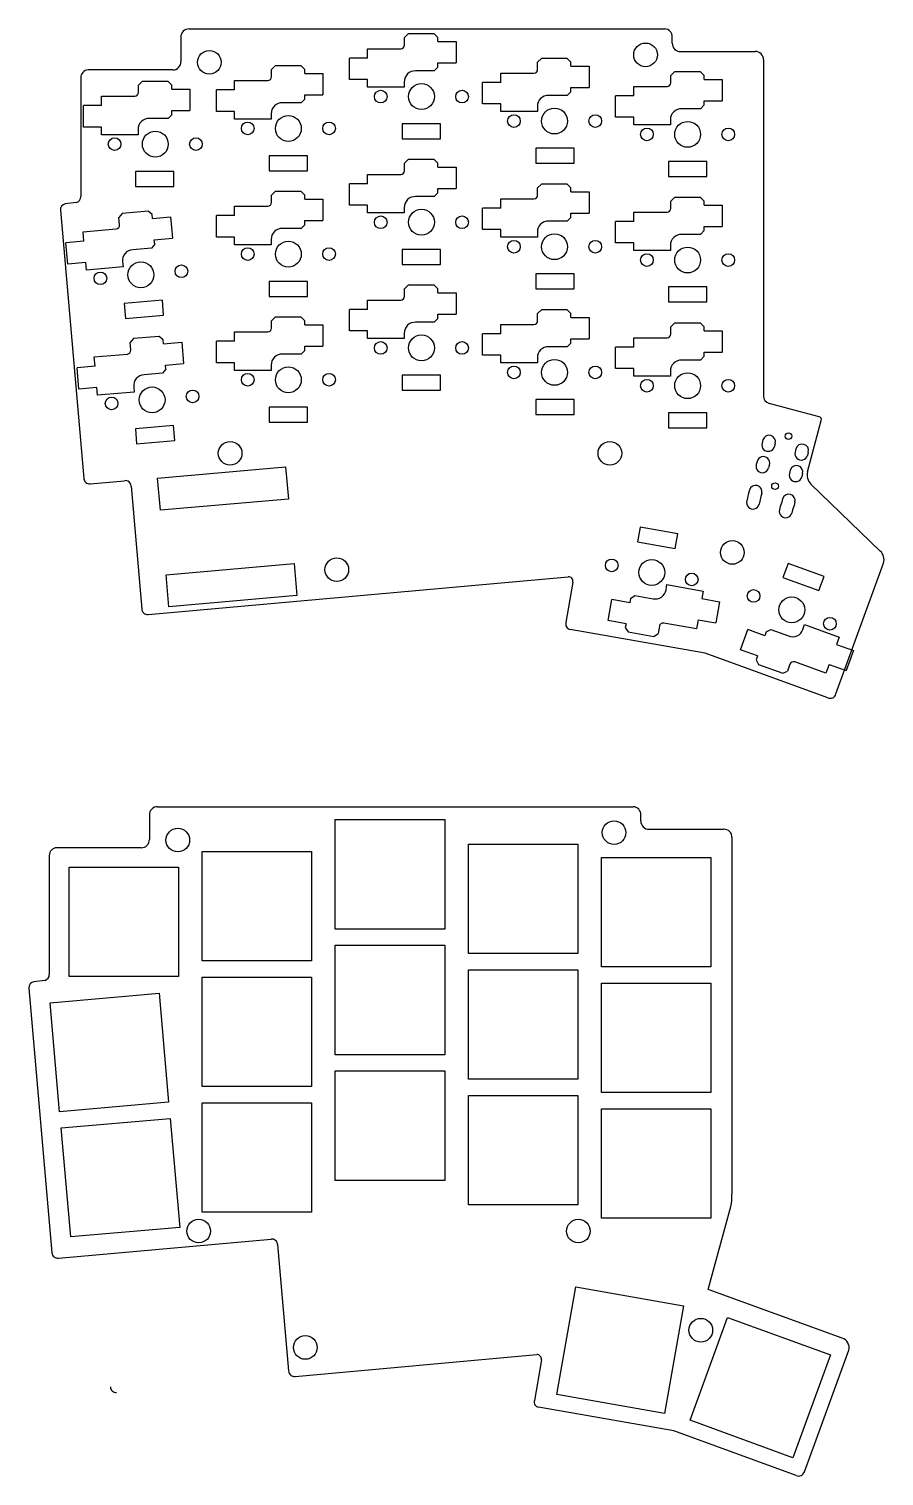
# Model space of a CAD drawing. Extents: x 63 to 301, y -345 to -35.
# Drawn here: x 63.4 to 179.1, y -230.5 to -34.7 of the extents above; entities that cross this region are included whole.
import ezdxf

# ---------------------------------------------------------------- set-up
doc = ezdxf.new("R2010")
doc.units = 0
doc.layers.add('BLACK', color=7, linetype='CONTINUOUS')

msp = doc.modelspace()

# ---------------------------------------------------------------- linework, layer by layer
at = {"layer": 'BLACK', "linetype": 'CONTINUOUS'}
for p, q in [((85.0584, -34.7267), (149.393, -34.7267)), ((83.9537, -35.8487), (83.9537, -39.1467)), ((114.708, -35.3967), (114.208, -35.8967)), ((114.208, -36.8967), (114.208, -35.8967)), ((118.216, -35.3967), (114.708, -35.3967)), ((118.716, -35.8967), (118.216, -35.3967)), ((118.716, -36.4339), (118.716, -35.8967)), ((118.716, -36.4339), (121.165, -36.4339)), ((121.165, -36.4339), (121.165, -39.3295)), ((150.421, -36.6575), (150.421, -35.8102)), ((106.759, -41.5647), (106.759, -38.6691)), ((109.208, -38.6691), (106.759, -38.6691)), ((109.208, -37.3967), (113.708, -37.3967)), ((109.208, -38.6691), (109.208, -37.3967)), ((132.708, -38.7069), (132.208, -39.2069)), ((136.216, -38.7069), (132.708, -38.7069)), ((136.716, -39.2069), (136.216, -38.7069)), ((151.526, -37.7806), (161.633, -37.7806)), ((162.753, -38.9003), (162.753, -84.3587)), ((82.849, -40.2698), (71.4145, -40.2698)), ((96.7087, -39.7075), (96.2087, -40.2075)), ((96.2087, -41.2075), (96.2087, -40.2075)), ((100.217, -39.7075), (96.7087, -39.7075)), ((100.717, -40.2075), (100.217, -39.7075)), ((100.717, -40.7447), (100.717, -40.2075)), ((100.717, -40.7447), (103.165, -40.7447)), ((103.165, -40.7447), (103.165, -43.6403)), ((118.216, -40.4047), (115.7, -40.4047)), ((118.716, -39.9047), (118.216, -40.4047)), ((118.716, -39.3295), (121.165, -39.3295)), ((118.716, -39.9047), (118.716, -39.3295)), ((127.208, -40.7069), (131.708, -40.7069)), ((127.208, -41.9793), (127.208, -40.7069)), ((132.208, -40.2069), (132.208, -39.2069)), ((136.716, -39.7441), (136.716, -39.2069)), ((136.716, -39.7441), (139.165, -39.7441)), ((139.165, -39.7441), (139.165, -42.6397)), ((150.708, -40.5065), (150.208, -41.0065)), ((150.208, -42.0065), (150.208, -41.0065)), ((154.216, -40.5065), (150.708, -40.5065)), ((154.716, -41.0065), (154.216, -40.5065)), ((154.716, -41.5437), (154.716, -41.0065)), ((70.4143, -41.3311), (70.4143, -57.4039)), ((78.7085, -41.8308), (78.2085, -42.3308)), ((78.2085, -43.3308), (78.2085, -42.3308)), ((82.2165, -41.8308), (78.7085, -41.8308)), ((82.7165, -42.3308), (82.2165, -41.8308)), ((82.7165, -42.868), (82.7165, -42.3308)), ((82.7165, -42.868), (85.1653, -42.868)), ((85.1653, -42.868), (85.1653, -45.7636)), ((88.7599, -45.8755), (88.7599, -42.9799)), ((91.2087, -42.9799), (88.7599, -42.9799)), ((91.2087, -41.7075), (95.7087, -41.7075)), ((91.2087, -42.9799), (91.2087, -41.7075)), ((109.208, -41.5647), (106.759, -41.5647)), ((109.208, -42.6047), (109.208, -41.5647)), ((114.176, -42.6047), (109.208, -42.6047)), ((114.176, -41.9047), (114.176, -42.6047)), ((124.759, -44.8749), (124.759, -41.9793)), ((127.208, -41.9793), (124.759, -41.9793)), ((136.716, -42.6397), (139.165, -42.6397)), ((136.716, -43.2149), (136.716, -42.6397)), ((145.208, -42.5065), (149.708, -42.5065)), ((145.208, -43.7789), (145.208, -42.5065)), ((154.716, -41.5437), (157.165, -41.5437)), ((157.165, -41.5437), (157.165, -44.4393)), ((73.2085, -43.8308), (77.7085, -43.8308)), ((73.2085, -45.1032), (73.2085, -43.8308)), ((100.217, -44.7155), (97.7007, -44.7155)), ((100.717, -44.2155), (100.217, -44.7155)), ((100.717, -43.6403), (103.165, -43.6403)), ((100.717, -44.2155), (100.717, -43.6403)), ((127.208, -44.8749), (124.759, -44.8749)), ((127.208, -45.9149), (127.208, -44.8749)), ((136.216, -43.7149), (133.7, -43.7149)), ((136.716, -43.2149), (136.216, -43.7149)), ((142.759, -46.6745), (142.759, -43.7789)), ((145.208, -43.7789), (142.759, -43.7789)), ((154.716, -45.0145), (154.216, -45.5145)), ((154.716, -44.4393), (157.165, -44.4393)), ((154.716, -45.0145), (154.716, -44.4393)), ((70.7597, -47.9988), (70.7597, -45.1032)), ((73.2085, -45.1032), (70.7597, -45.1032)), ((82.2165, -46.8388), (79.7005, -46.8388)), ((82.7165, -46.3388), (82.2165, -46.8388)), ((82.7165, -45.7636), (85.1653, -45.7636)), ((82.7165, -46.3388), (82.7165, -45.7636)), ((91.2087, -45.8755), (88.7599, -45.8755)), ((91.2087, -46.9155), (91.2087, -45.8755)), ((96.1767, -46.9155), (91.2087, -46.9155)), ((96.1767, -46.2155), (96.1767, -46.9155)), ((132.176, -45.9149), (127.208, -45.9149)), ((132.176, -45.2149), (132.176, -45.9149)), ((145.208, -46.6745), (142.759, -46.6745)), ((145.208, -47.7145), (145.208, -46.6745)), ((154.216, -45.5145), (151.7, -45.5145)), ((73.2085, -47.9988), (70.7597, -47.9988)), ((73.2085, -49.0388), (73.2085, -47.9988)), ((78.1765, -48.3388), (78.1765, -49.0388)), ((119.084, -47.5605), (113.902, -47.5605)), ((113.902, -47.5605), (113.902, -49.5925)), ((119.084, -49.5925), (119.084, -47.5605)), ((150.176, -47.7145), (145.208, -47.7145)), ((150.176, -47.0145), (150.176, -47.7145)), ((78.1765, -49.0388), (73.2085, -49.0388)), ((113.902, -49.5925), (119.084, -49.5925)), ((137.161, -50.8707), (131.979, -50.8707)), ((131.979, -50.8707), (131.979, -52.9027)), ((137.161, -52.9027), (137.161, -50.8707)), ((101.061, -51.8713), (95.8791, -51.8713)), ((95.8791, -51.8713), (95.8791, -53.9033)), ((101.061, -53.9033), (101.061, -51.8713)), ((114.708, -52.3967), (114.208, -52.8967)), ((118.216, -52.3967), (114.708, -52.3967)), ((118.716, -52.8967), (118.216, -52.3967)), ((155.084, -52.6703), (149.902, -52.6703)), ((149.902, -52.6703), (149.902, -54.7023)), ((155.084, -54.7023), (155.084, -52.6703)), ((83.0107, -53.9946), (77.8291, -53.9946)), ((77.8291, -53.9946), (77.8291, -56.0266)), ((83.0107, -56.0266), (83.0107, -53.9946)), ((95.8791, -53.9033), (101.061, -53.9033)), ((109.208, -54.3967), (113.708, -54.3967)), ((109.208, -55.6691), (109.208, -54.3967)), ((114.208, -53.8967), (114.208, -52.8967)), ((118.716, -53.4339), (118.716, -52.8967)), ((118.716, -53.4339), (121.165, -53.4339)), ((121.165, -53.4339), (121.165, -56.3295)), ((131.979, -52.9027), (137.161, -52.9027)), ((149.902, -54.7023), (155.084, -54.7023)), ((77.8291, -56.0266), (83.0107, -56.0266)), ((96.7087, -56.7071), (96.2087, -57.2071)), ((100.217, -56.7071), (96.7087, -56.7071)), ((100.717, -57.2071), (100.217, -56.7071)), ((106.759, -58.5647), (106.759, -55.6691)), ((109.208, -55.6691), (106.759, -55.6691)), ((118.716, -56.3295), (121.165, -56.3295)), ((118.716, -56.9047), (118.716, -56.3295)), ((132.708, -55.7069), (132.208, -56.2069)), ((132.208, -57.2069), (132.208, -56.2069)), ((136.216, -55.7069), (132.708, -55.7069)), ((136.716, -56.2069), (136.216, -55.7069)), ((136.716, -56.7441), (136.716, -56.2069)), ((136.716, -56.7441), (139.165, -56.7441)), ((139.165, -56.7441), (139.165, -59.6397)), ((69.7889, -58.2167), (68.3157, -58.4075)), ((91.2087, -58.7071), (95.7087, -58.7071)), ((91.2087, -59.9795), (91.2087, -58.7071)), ((96.2087, -58.2071), (96.2087, -57.2071)), ((100.717, -57.7443), (100.717, -57.2071)), ((100.717, -57.7443), (103.165, -57.7443)), ((103.165, -57.7443), (103.165, -60.6399)), ((109.208, -58.5647), (106.759, -58.5647)), ((109.208, -59.6047), (109.208, -58.5647)), ((118.216, -57.4047), (115.7, -57.4047)), ((118.716, -56.9047), (118.216, -57.4047)), ((127.208, -57.7069), (131.708, -57.7069)), ((127.208, -58.9793), (127.208, -57.7069)), ((150.708, -57.5063), (150.208, -58.0063)), ((150.208, -59.0063), (150.208, -58.0063)), ((154.216, -57.5063), (150.708, -57.5063)), ((154.716, -58.0063), (154.216, -57.5063)), ((154.716, -58.5435), (154.716, -58.0063)), ((154.716, -58.5435), (157.165, -58.5435)), ((157.165, -58.5435), (157.165, -61.4391)), ((67.6683, -59.2545), (70.8215, -95.5209)), ((76.0265, -59.6926), (75.572, -60.2343)), ((75.6592, -61.2305), (75.572, -60.2343)), ((79.5212, -59.3869), (76.0265, -59.6926)), ((80.0628, -59.8414), (79.5212, -59.3869)), ((80.1097, -60.3766), (80.0628, -59.8414)), ((80.1097, -60.3766), (82.5491, -60.1631)), ((82.5491, -60.1631), (82.8015, -63.0477)), ((88.7599, -62.8751), (88.7599, -59.9795)), ((91.2087, -59.9795), (88.7599, -59.9795)), ((100.717, -60.6399), (103.165, -60.6399)), ((100.717, -61.2151), (100.717, -60.6399)), ((114.176, -59.6047), (109.208, -59.6047)), ((114.176, -58.9047), (114.176, -59.6047)), ((124.759, -61.8749), (124.759, -58.9793)), ((127.208, -58.9793), (124.759, -58.9793)), ((136.716, -60.2149), (136.216, -60.7149)), ((136.716, -59.6397), (139.165, -59.6397)), ((136.716, -60.2149), (136.716, -59.6397)), ((145.208, -59.5063), (149.708, -59.5063)), ((145.208, -60.7787), (145.208, -59.5063)), ((70.7218, -62.1644), (75.2046, -61.7722)), ((70.8327, -63.4319), (70.7218, -62.1644)), ((100.217, -61.7151), (97.7007, -61.7151)), ((100.717, -61.2151), (100.217, -61.7151)), ((127.208, -61.8749), (124.759, -61.8749)), ((127.208, -62.9149), (127.208, -61.8749)), ((132.176, -62.2149), (132.176, -62.9149)), ((136.216, -60.7149), (133.7, -60.7149)), ((142.759, -63.6743), (142.759, -60.7787)), ((145.208, -60.7787), (142.759, -60.7787)), ((154.216, -62.5143), (151.7, -62.5143)), ((154.716, -62.0143), (154.216, -62.5143)), ((154.716, -61.4391), (157.165, -61.4391)), ((154.716, -62.0143), (154.716, -61.4391)), ((70.8327, -63.4319), (68.3932, -63.6454)), ((68.6455, -66.5299), (68.3932, -63.6454)), ((79.9576, -64.3758), (77.4512, -64.5951)), ((80.4122, -63.8342), (79.9576, -64.3758)), ((80.362, -63.2612), (82.8015, -63.0477)), ((80.4122, -63.8342), (80.362, -63.2612)), ((91.2087, -62.8751), (88.7599, -62.8751)), ((91.2087, -63.9151), (91.2087, -62.8751)), ((96.1767, -63.9151), (91.2087, -63.9151)), ((96.1767, -63.2151), (96.1767, -63.9151)), ((119.084, -64.5605), (113.902, -64.5605)), ((113.902, -64.5605), (113.902, -66.5925)), ((119.084, -66.5925), (119.084, -64.5605)), ((132.176, -62.9149), (127.208, -62.9149)), ((145.208, -63.6743), (142.759, -63.6743)), ((145.208, -64.7143), (145.208, -63.6743)), ((150.176, -64.0143), (150.176, -64.7143)), ((71.085, -66.3165), (68.6455, -66.5299)), ((71.1757, -67.3526), (71.085, -66.3165)), ((76.0638, -66.2222), (76.1248, -66.9196)), ((150.176, -64.7143), (145.208, -64.7143)), ((76.1248, -66.9196), (71.1757, -67.3526)), ((113.902, -66.5925), (119.084, -66.5925)), ((137.161, -67.8707), (131.979, -67.8707)), ((131.979, -67.8707), (131.979, -69.9027)), ((137.161, -69.9027), (137.161, -67.8707)), ((101.061, -68.8709), (95.8791, -68.8709)), ((95.8791, -68.8709), (95.8791, -70.9029)), ((101.061, -70.9029), (101.061, -68.8709)), ((114.708, -69.3969), (114.208, -69.8969)), ((114.208, -70.8969), (114.208, -69.8969)), ((118.216, -69.3969), (114.708, -69.3969)), ((118.716, -69.8969), (118.216, -69.3969)), ((118.716, -70.4341), (118.716, -69.8969)), ((118.716, -70.4341), (121.165, -70.4341)), ((121.165, -70.4341), (121.165, -73.3297)), ((131.979, -69.9027), (137.161, -69.9027)), ((155.084, -69.6267), (149.902, -69.6267)), ((149.902, -69.6267), (149.902, -71.6587)), ((155.084, -71.6587), (155.084, -69.6267)), ((81.4458, -71.4137), (76.2839, -71.8653)), ((76.2839, -71.8653), (76.461, -73.8896)), ((81.6229, -73.438), (81.4458, -71.4137)), ((95.8791, -70.9029), (101.061, -70.9029)), ((109.208, -71.3969), (113.708, -71.3969)), ((109.208, -72.6693), (109.208, -71.3969)), ((149.902, -71.6587), (155.084, -71.6587)), ((76.461, -73.8896), (81.6229, -73.438)), ((96.7087, -73.7067), (96.2087, -74.2067)), ((96.2087, -75.2067), (96.2087, -74.2067)), ((100.217, -73.7067), (96.7087, -73.7067)), ((100.717, -74.2067), (100.217, -73.7067)), ((100.717, -74.7439), (100.717, -74.2067)), ((106.759, -75.5649), (106.759, -72.6693)), ((109.208, -72.6693), (106.759, -72.6693)), ((118.716, -73.9049), (118.216, -74.4049)), ((118.716, -73.3297), (121.165, -73.3297)), ((118.716, -73.9049), (118.716, -73.3297)), ((132.708, -72.7073), (132.208, -73.2073)), ((132.208, -74.2073), (132.208, -73.2073)), ((136.216, -72.7073), (132.708, -72.7073)), ((136.716, -73.2073), (136.216, -72.7073)), ((136.716, -73.7445), (136.716, -73.2073)), ((136.716, -73.7445), (139.165, -73.7445)), ((139.165, -73.7445), (139.165, -76.6401)), ((81.0349, -76.3146), (77.5403, -76.6203)), ((81.5766, -76.7691), (81.0349, -76.3146)), ((91.2087, -75.7067), (95.7087, -75.7067)), ((91.2087, -76.9791), (91.2087, -75.7067)), ((100.717, -74.7439), (103.165, -74.7439)), ((103.165, -74.7439), (103.165, -77.6395)), ((109.208, -75.5649), (106.759, -75.5649)), ((109.208, -76.6049), (109.208, -75.5649)), ((114.176, -75.9049), (114.176, -76.6049)), ((118.216, -74.4049), (115.7, -74.4049)), ((124.759, -78.8753), (124.759, -75.9797)), ((127.208, -75.9797), (124.759, -75.9797)), ((127.208, -74.7073), (131.708, -74.7073)), ((127.208, -75.9797), (127.208, -74.7073)), ((150.708, -74.5063), (150.208, -75.0063)), ((150.208, -76.0063), (150.208, -75.0063)), ((154.216, -74.5063), (150.708, -74.5063)), ((154.716, -75.0063), (154.216, -74.5063)), ((154.716, -75.5435), (154.716, -75.0063)), ((154.716, -75.5435), (157.165, -75.5435)), ((157.165, -75.5435), (157.165, -78.4391)), ((77.5403, -76.6203), (77.0857, -77.162)), ((77.1729, -78.1582), (77.0857, -77.162)), ((81.6234, -77.3043), (81.5766, -76.7691)), ((81.6234, -77.3043), (84.0629, -77.0908)), ((84.0629, -77.0908), (84.3153, -79.9754)), ((88.7599, -79.8747), (88.7599, -76.9791)), ((91.2087, -76.9791), (88.7599, -76.9791)), ((100.717, -78.2147), (100.217, -78.7147)), ((100.717, -77.6395), (103.165, -77.6395)), ((100.717, -78.2147), (100.717, -77.6395)), ((114.176, -76.6049), (109.208, -76.6049)), ((136.216, -77.7153), (133.7, -77.7153)), ((136.716, -77.2153), (136.216, -77.7153)), ((136.716, -76.6401), (139.165, -76.6401)), ((136.716, -77.2153), (136.716, -76.6401)), ((142.759, -80.6743), (142.759, -77.7787)), ((145.208, -77.7787), (142.759, -77.7787)), ((145.208, -76.5063), (149.708, -76.5063)), ((145.208, -77.7787), (145.208, -76.5063)), ((72.2355, -79.0921), (76.7184, -78.6999)), ((72.3464, -80.3596), (72.2355, -79.0921)), ((81.8758, -80.1888), (84.3153, -79.9754)), ((81.9259, -80.7619), (81.8758, -80.1888)), ((91.2087, -79.8747), (88.7599, -79.8747)), ((91.2087, -80.9147), (91.2087, -79.8747)), ((96.1767, -80.2147), (96.1767, -80.9147)), ((100.217, -78.7147), (97.7007, -78.7147)), ((127.208, -78.8753), (124.759, -78.8753)), ((127.208, -79.9153), (127.208, -78.8753)), ((132.176, -79.9153), (127.208, -79.9153)), ((132.176, -79.2153), (132.176, -79.9153)), ((154.216, -79.5143), (151.7, -79.5143)), ((154.716, -79.0143), (154.216, -79.5143)), ((154.716, -78.4391), (157.165, -78.4391)), ((154.716, -79.0143), (154.716, -78.4391)), ((72.3464, -80.3596), (69.9069, -80.5731)), ((70.1593, -83.4576), (69.9069, -80.5731)), ((81.4714, -81.3035), (78.965, -81.5228)), ((81.9259, -80.7619), (81.4714, -81.3035)), ((96.1767, -80.9147), (91.2087, -80.9147)), ((119.084, -81.5607), (113.902, -81.5607)), ((113.902, -81.5607), (113.902, -83.5927)), ((119.084, -83.5927), (119.084, -81.5607)), ((145.208, -80.6743), (142.759, -80.6743)), ((145.208, -81.7143), (145.208, -80.6743)), ((150.176, -81.7143), (145.208, -81.7143)), ((150.176, -81.0143), (150.176, -81.7143)), ((72.5988, -83.2442), (70.1593, -83.4576)), ((72.6894, -84.2803), (72.5988, -83.2442)), ((77.6385, -83.8473), (72.6894, -84.2803)), ((77.5775, -83.1499), (77.6385, -83.8473)), ((113.902, -83.5927), (119.084, -83.5927)), ((101.061, -85.8705), (95.8791, -85.8705)), ((95.8791, -85.8705), (95.8791, -87.9025)), ((101.061, -87.9025), (101.061, -85.8705)), ((137.161, -84.8711), (131.979, -84.8711)), ((131.979, -84.8711), (131.979, -86.9031)), ((137.161, -86.9031), (137.161, -84.8711)), ((170.285, -87.1794), (163.515, -85.3747)), ((95.8791, -87.9025), (101.061, -87.9025)), ((131.979, -86.9031), (137.161, -86.9031)), ((155.084, -86.6701), (149.902, -86.6701)), ((149.902, -86.6701), (149.902, -88.7021)), ((155.084, -88.7021), (155.084, -86.6701)), ((168.697, -94.6203), (170.565, -87.6874)), ((82.9576, -88.3555), (77.7957, -88.8071)), ((77.7957, -88.8071), (77.9728, -90.8314)), ((83.1347, -90.3798), (82.9576, -88.3555)), ((149.902, -88.7021), (155.084, -88.7021)), ((77.9728, -90.8314), (83.1347, -90.3798)), ((162.672, -90.3316), (162.553, -90.7732)), ((164.34, -90.7786), (164.222, -91.2203)), ((167.15, -91.5316), (167.032, -91.9733)), ((168.819, -91.9787), (168.7, -92.4203)), ((161.896, -93.2267), (161.778, -93.6683)), ((163.564, -93.6737), (163.446, -94.1153)), ((71.6685, -96.2459), (76.3441, -95.8371)), ((80.813, -95.4953), (98.1205, -93.9811)), ((81.1938, -99.8475), (80.813, -95.4953)), ((98.1205, -93.9811), (98.5012, -98.3333)), ((166.375, -94.4267), (166.256, -94.8683)), ((168.043, -94.8737), (167.925, -95.3154)), ((77.2142, -96.5769), (78.6704, -113.211)), ((160.739, -97.5447), (160.613, -98.1421)), ((160.857, -97.1031), (160.739, -97.5447)), ((162.526, -97.5502), (162.407, -97.9918)), ((169.154, -96.2967), (178.543, -105.351)), ((98.5012, -98.3333), (81.1938, -99.8475)), ((160.613, -98.1421), (160.494, -98.5837)), ((162.281, -98.5891), (162.163, -99.0307)), ((162.407, -97.9918), (162.281, -98.5891)), ((165.031, -99.326), (164.913, -99.7676)), ((165.221, -98.7456), (165.031, -99.326)), ((165.339, -98.304), (165.221, -98.7456)), ((166.699, -99.773), (166.581, -100.215)), ((166.889, -99.1926), (166.699, -99.773)), ((167.007, -98.751), (166.889, -99.1926)), ((146.066, -102.12), (145.713, -104.121)), ((151.169, -103.019), (146.066, -102.12)), ((150.816, -105.02), (151.169, -103.019)), ((145.713, -104.121), (150.816, -105.02)), ((81.9553, -108.552), (99.2628, -107.038)), ((99.2628, -107.038), (99.6435, -111.39)), ((166.077, -107.029), (165.383, -108.939)), ((170.947, -108.801), (166.077, -107.029)), ((172.557, -124.694), (179.001, -107.002)), ((79.5107, -113.953), (136.337, -108.844)), ((82.3361, -112.904), (81.9553, -108.552)), ((136.984, -109.553), (136.032, -115.042)), ((165.383, -108.939), (170.252, -110.711)), ((170.252, -110.711), (170.947, -108.801)), ((99.6435, -111.39), (82.3361, -112.904)), ((144.761, -111.773), (145.34, -111.368)), ((145.34, -111.368), (147.818, -111.805)), ((149.579, -110.592), (149.7, -109.903)), ((149.7, -109.903), (154.593, -110.765)), ((154.593, -110.765), (154.412, -111.79)), ((141.746, -114.766), (142.249, -111.914)), ((144.661, -112.34), (142.249, -111.914)), ((144.761, -111.773), (144.661, -112.34)), ((154.412, -111.79), (156.824, -112.215)), ((156.824, -112.215), (156.321, -115.066)), ((144.158, -115.191), (141.746, -114.766)), ((144.158, -115.191), (144.065, -115.72)), ((153.689, -115.894), (149.257, -115.113)), ((153.91, -114.641), (153.689, -115.894)), ((153.91, -114.641), (156.321, -115.066)), ((168.079, -115.958), (168.318, -115.3)), ((168.318, -115.3), (172.987, -116.999)), ((154.879, -119.157), (136.591, -115.956)), ((144.065, -115.72), (144.47, -116.3)), ((144.47, -116.3), (147.925, -116.909)), ((147.925, -116.909), (148.504, -116.503)), ((148.678, -115.518), (148.504, -116.503)), ((159.64, -118.709), (160.631, -115.988)), ((162.932, -116.825), (160.631, -115.988)), ((163.129, -116.285), (162.932, -116.825)), ((163.129, -116.285), (163.769, -115.986)), ((163.769, -115.986), (166.134, -116.846)), ((172.987, -116.999), (172.631, -117.977)), ((171.44, -125.202), (154.879, -119.157)), ((161.942, -119.546), (159.64, -118.709)), ((172.631, -117.977), (174.932, -118.814)), ((174.932, -118.814), (173.942, -121.535)), ((161.942, -119.546), (161.758, -120.051)), ((161.758, -120.051), (162.057, -120.692)), ((162.057, -120.692), (165.353, -121.892)), ((166.336, -120.653), (165.994, -121.593)), ((171.205, -121.893), (166.977, -120.354)), ((171.641, -120.698), (171.205, -121.893)), ((171.641, -120.698), (173.942, -121.535)), ((165.353, -121.892), (165.994, -121.593)), ((80.7994, -139.943), (145.133, -139.943)), ((79.6947, -141.065), (79.6947, -144.363)), ((104.834, -141.692), (119.634, -141.692)), ((104.834, -156.492), (104.834, -141.692)), ((119.634, -141.692), (119.634, -156.492)), ((146.162, -141.874), (146.162, -141.027)), ((147.267, -142.997), (157.374, -142.997)), ((158.494, -144.117), (158.494, -192.369)), ((66.1552, -146.547), (66.1552, -162.62)), ((78.59, -145.486), (67.1555, -145.486)), ((86.8342, -146.003), (101.634, -146.003)), ((86.8342, -160.803), (86.8342, -146.003)), ((101.634, -146.003), (101.634, -160.803)), ((122.834, -145.003), (137.634, -145.003)), ((122.834, -159.803), (122.834, -145.003)), ((137.634, -145.003), (137.634, -159.803)), ((140.834, -146.802), (155.634, -146.802)), ((140.834, -161.602), (140.834, -146.802)), ((155.634, -146.802), (155.634, -161.602)), ((68.834, -148.127), (83.634, -148.127)), ((68.834, -162.927), (68.834, -148.127)), ((83.634, -148.127), (83.634, -162.927)), ((119.634, -156.492), (104.834, -156.492)), ((104.834, -158.692), (119.634, -158.692)), ((104.834, -173.492), (104.834, -158.692)), ((119.634, -158.692), (119.634, -173.492)), ((137.634, -159.803), (122.834, -159.803)), ((101.634, -160.803), (86.8342, -160.803)), ((122.834, -162.003), (137.634, -162.003)), ((122.834, -176.803), (122.834, -162.003)), ((137.634, -162.003), (137.634, -176.803)), ((155.634, -161.602), (140.834, -161.602)), ((65.5299, -163.433), (64.0567, -163.624)), ((83.634, -162.927), (68.834, -162.927)), ((86.8342, -163.003), (101.634, -163.003)), ((86.8342, -177.803), (86.8342, -163.003)), ((101.634, -163.003), (101.634, -177.803)), ((140.834, -163.802), (155.634, -163.802)), ((140.834, -178.602), (140.834, -163.802)), ((155.634, -163.802), (155.634, -178.602)), ((63.4092, -164.471), (66.5205, -200.294)), ((66.2675, -166.474), (81.0112, -165.184)), ((81.0112, -165.184), (82.3011, -179.927)), ((67.5574, -181.217), (66.2675, -166.474)), ((119.634, -173.492), (104.834, -173.492)), ((104.834, -175.693), (119.634, -175.693)), ((104.834, -190.493), (104.834, -175.693)), ((119.634, -175.693), (119.634, -190.493)), ((101.634, -177.803), (86.8342, -177.803)), ((137.634, -176.803), (122.834, -176.803)), ((82.3011, -179.927), (67.5574, -181.217)), ((86.8342, -180.002), (101.634, -180.002)), ((86.8342, -194.802), (86.8342, -180.002)), ((101.634, -180.002), (101.634, -194.802)), ((122.834, -179.003), (137.634, -179.003)), ((122.834, -193.803), (122.834, -179.003)), ((137.634, -179.003), (137.634, -193.803)), ((155.634, -178.602), (140.834, -178.602)), ((140.834, -180.802), (155.634, -180.802)), ((140.834, -195.602), (140.834, -180.802)), ((155.634, -180.802), (155.634, -195.602)), ((67.7813, -183.401), (82.5249, -182.112)), ((69.0712, -198.145), (67.7813, -183.401)), ((82.5249, -182.112), (83.8148, -196.855)), ((119.634, -190.493), (104.834, -190.493)), ((137.634, -193.803), (122.834, -193.803)), ((101.634, -194.802), (86.8342, -194.802)), ((155.634, -195.602), (140.834, -195.602)), ((155.293, -205.272), (158.341, -194.045)), ((83.8148, -196.855), (69.0712, -198.145)), ((67.3833, -201.003), (96.1557, -198.436)), ((97.0259, -199.176), (98.5224, -216.265)), ((134.808, -219.467), (137.378, -204.892)), ((137.378, -204.892), (151.953, -207.462)), ((173.378, -211.825), (155.293, -205.272)), ((151.953, -207.462), (149.383, -222.037)), ((152.833, -222.952), (157.894, -209.045)), ((157.894, -209.045), (171.802, -214.107)), ((99.4135, -217.007), (132.078, -214.061)), ((132.725, -214.77), (131.773, -220.258)), ((171.802, -214.107), (166.74, -228.014)), ((168.298, -229.91), (174.293, -213.451)), ((150.62, -224.373), (132.332, -221.173)), ((149.383, -222.037), (134.808, -219.467)), ((166.74, -228.014), (152.833, -222.952)), ((167.181, -230.418), (150.62, -224.373))]:
    msp.add_line(p, q, dxfattribs=at)
at = {"layer": 'BLACK'}
for centre, radius in [((146.802, -38.2323), 1.6), ((87.7975, -39.2387), 1.6), ((110.993, -43.8761), 0.855), ((116.493, -43.8761), 1.75), ((121.993, -43.8761), 0.855), ((98.4933, -48.1869), 1.75), ((128.993, -47.1863), 0.855), ((134.493, -47.1863), 1.75), ((139.993, -47.1863), 0.855), ((80.4931, -50.3102), 1.75), ((92.9933, -48.1869), 0.855), ((103.993, -48.1869), 0.855), ((146.993, -48.9859), 0.855), ((152.493, -48.9859), 1.75), ((157.993, -48.9859), 0.855), ((74.9931, -50.3102), 0.855), ((85.9931, -50.3102), 0.855), ((110.993, -60.8761), 0.855), ((116.493, -60.8761), 1.75), ((121.993, -60.8761), 0.855), ((134.493, -64.1863), 1.75), ((92.9933, -65.1865), 0.855), ((98.4933, -65.1865), 1.75), ((103.993, -65.1865), 0.855), ((128.993, -64.1863), 0.855), ((139.993, -64.1863), 0.855), ((152.493, -65.9857), 1.75), ((78.5434, -67.9842), 1.75), ((146.993, -65.9857), 0.855), ((157.993, -65.9857), 0.855), ((73.0643, -68.4636), 0.855), ((84.0224, -67.5049), 0.855), ((116.493, -77.8763), 1.75), ((110.993, -77.8763), 0.855), ((121.993, -77.8763), 0.855), ((134.493, -81.1867), 1.75), ((92.9933, -82.1861), 0.855), ((98.4933, -82.1861), 1.75), ((103.993, -82.1861), 0.855), ((128.993, -81.1867), 0.855), ((139.993, -81.1867), 0.855), ((146.993, -82.9857), 0.855), ((152.493, -82.9857), 1.75), ((157.993, -82.9857), 0.855), ((80.0571, -84.9119), 1.75), ((85.5362, -84.4326), 0.855), ((74.578, -85.3913), 0.855), ((166.125, -89.8103), 0.45), ((90.6169, -92.1311), 1.6), ((141.976, -92.1311), 1.6), ((164.313, -96.5718), 0.45), ((158.537, -105.542), 1.6), ((105.044, -107.879), 1.6), ((142.223, -107.293), 0.855), ((147.64, -108.248), 1.75), ((153.056, -109.203), 0.855), ((161.408, -111.432), 0.855), ((166.576, -113.313), 1.75), ((171.745, -115.194), 0.855), ((83.5385, -144.455), 1.6), ((142.543, -143.449), 1.6), ((86.3579, -197.347), 1.6), ((137.717, -197.347), 1.6), ((154.277, -210.759), 1.6), ((100.785, -213.095), 1.6)]:
    msp.add_circle(centre, radius, dxfattribs=at)
for centre, radius, start, end in [((85.0328, -35.8063), 1.0799, -271.359, -177.751), ((149.38, -35.7693), 1.0427, -2.24889, 89.2832), ((113.708, -36.8967), 0.5, -89.9999, -0.000115), ((151.501, -36.7), 1.0809, -182.255, -88.6935), ((82.8737, -39.1892), 1.0809, -91.3079, 2.25475), ((161.661, -38.8725), 1.0923, -1.45721, 91.468), ((71.4666, -41.3209), 1.0524, -267.165, -179.446), ((115.619, -41.8463), 1.4439, -273.227, -177.683), ((131.708, -40.2069), 0.5, -89.9999, -0.000115), ((95.7087, -41.2075), 0.5, -89.9999, -0.000115), ((149.708, -42.0065), 0.5, -89.9999, -0.000115), ((77.7085, -43.3308), 0.5, -89.9999, -0.000115), ((97.6194, -46.1571), 1.4439, -273.227, -177.683), ((133.619, -45.1565), 1.4439, -273.227, -177.683), ((79.6192, -48.2804), 1.4439, -273.227, -177.683), ((151.619, -46.9561), 1.4439, -273.227, -177.683), ((113.708, -53.8967), 0.5, -89.9999, -0.000115), ((68.4238, -59.1611), 0.7613, -261.84, -172.952), ((69.6157, -57.4365), 0.7992, -77.4813, 2.33423), ((95.7087, -58.2071), 0.5, -89.9999, -0.000115), ((115.619, -58.8463), 1.4439, -273.227, -177.683), ((131.708, -57.2069), 0.5, -89.9999, -0.000115), ((149.708, -59.0063), 0.5, -89.9999, -0.000115), ((75.1611, -61.2741), 0.5, -84.9999, 4.99988), ((97.6194, -63.1567), 1.4439, -273.227, -177.683), ((133.619, -62.1565), 1.4439, -273.227, -177.683), ((151.619, -63.9559), 1.4439, -273.227, -177.683), ((77.4959, -66.0383), 1.4439, -268.227, -172.683), ((113.708, -70.8969), 0.5, -89.9999, -0.000115), ((131.708, -74.2073), 0.5, -89.9999, -0.000115), ((95.7087, -75.2067), 0.5, -89.9999, -0.000115), ((115.619, -75.8465), 1.4439, -273.227, -177.683), ((149.708, -76.0063), 0.5, -89.9999, -0.000115), ((76.6748, -78.2018), 0.5, -84.9999, 4.99988), ((133.619, -79.1569), 1.4439, -273.227, -177.683), ((97.6194, -80.1563), 1.4439, -273.227, -177.683), ((151.619, -80.9559), 1.4439, -273.227, -177.683), ((79.0097, -82.966), 1.4439, -268.227, -172.683), ((163.769, -84.3904), 1.0165, -181.788, -104.473), ((170.196, -87.5592), 0.39, -19.196, 76.8249), ((163.506, -90.5551), 0.8636, -15, 165), ((163.388, -90.9967), 0.8636, -195, -15), ((167.866, -92.1968), 0.8636, -195, -15), ((167.984, -91.7552), 0.8636, -15, 165), ((162.612, -93.8918), 0.8636, -195, -15), ((162.73, -93.4502), 0.8636, -15.0001, 165), ((167.209, -94.6502), 0.8636, -15, 165), ((71.576, -95.4967), 0.7549, -178.165, -82.9581), ((76.4438, -96.6015), 0.7709, 1.83164, 97.4342), ((167.09, -95.0919), 0.8636, -195, -15), ((170.519, -95.0237), 1.8669, -192.48, -137.01), ((161.691, -97.3266), 0.8636, -15, 165), ((166.173, -98.5275), 0.8636, -15, 165), ((161.329, -98.8072), 0.8636, -195, -15), ((165.747, -99.9911), 0.8636, -195, -15), ((177.393, -106.558), 1.6677, -15.4267, 46.3834), ((136.371, -109.462), 0.619, -8.46797, 93.2003), ((148.148, -110.399), 1.4439, -103.227, -7.68289), ((79.4494, -113.176), 0.7798, -177.431, -85.491), ((136.718, -115.251), 0.7167, -196.959, -100.179), ((149.17, -115.605), 0.5, 80, 170), ((166.703, -115.519), 1.4439, -113.227, -17.6829), ((166.806, -120.824), 0.5, 70, 160), ((171.776, -124.459), 0.8155, -114.382, -16.7324), ((80.7738, -141.023), 1.08, -271.356, -177.753), ((145.121, -140.986), 1.0425, -2.25878, 89.2918), ((147.242, -141.916), 1.0809, -182.256, -88.6913), ((78.6146, -144.406), 1.0809, -91.3057, 2.25604), ((157.402, -144.089), 1.0923, -1.45579, 91.4658), ((67.2076, -146.537), 1.0524, -267.162, -179.447), ((64.1648, -164.377), 0.7613, -261.838, -172.951), ((65.3567, -162.653), 0.7992, -77.4857, 2.33918), ((151.215, -192.552), 7.2813, -11.8326, 1.44292), ((96.2554, -199.201), 0.7709, 1.83243, 97.4309), ((67.2888, -200.238), 0.7703, -175.872, -82.9532), ((173.016, -213.099), 1.3238, -15.4263, 74.1402), ((132.112, -214.679), 0.619, -8.46501, 93.1963), ((99.3065, -216.23), 0.7849, -177.432, -82.1657), ((75.1903, -218.392), 0.7797, -177.433, -85.4878), ((132.458, -220.467), 0.7166, -196.962, -100.177), ((167.517, -229.675), 0.8157, -114.365, -16.748)]:
    msp.add_arc(centre, radius, start, end, dxfattribs=at)

doc.saveas('drawing.dxf')
